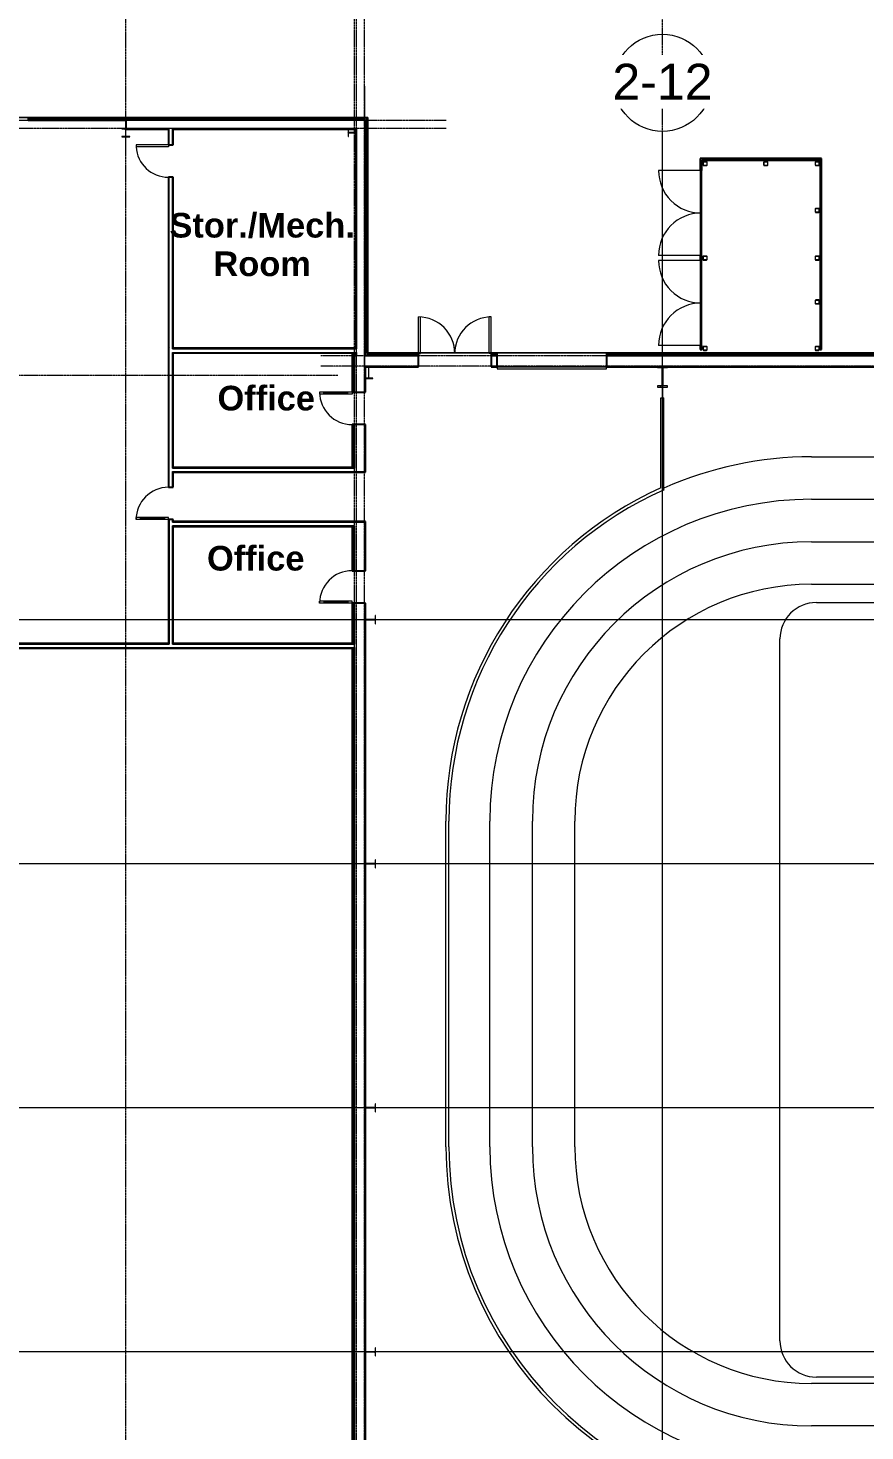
# Model space of a CAD drawing. Header units: inches. Extents: x 21341 to 27231, y -23509 to -20035.
# Drawn here: x 22459 to 23286, y -22187 to -20800 of the extents above; entities that cross this region are included whole.
import ezdxf

# ---------------------------------------------------------------- set-up
doc = ezdxf.new("R2010")
doc.units = ezdxf.units.IN
doc.header["$MEASUREMENT"] = 0
doc.linetypes.add('Grid Line 1_2_', pattern=[0.875, 0.5, -0.125, 0.125, -0.125])
for name, color, linetype, lineweight in [('A-DOOR', 31, 'Continuous', 9), ('A-DOOR-GLAZ', 31, 'Continuous', 15), ('A-FLOR', 192, 'Continuous', 9), ('A-FLOR-HRAL', 11, 'Continuous', 9), ('A-FLOR-OTLN', 90, 'Continuous', 9), ('A-WALL', 113, 'Continuous', 9), ('A-WALL-PATT', 111, 'Continuous', 25), ('C-BLDG-PADS', 91, 'Continuous', 9), ('C-TOPO', 7, 'Continuous', 9), ('EOP-PR', 4, 'Continuous', 9), ('I-WALL', 2, 'Continuous', 9), ('L-SITE-WALL', 31, 'Continuous', 9), ('M-AREA-IDEN', 171, 'Continuous', 9), ('S-BEAM', 12, 'Continuous', 9), ('S-COLS', 52, 'Continuous', 9), ('S-GRID', 1, 'Continuous', 9), ('S-GRID-IDEN', 1, 'Continuous', 9)]:
    doc.layers.add(name, color=color, linetype=linetype, lineweight=lineweight)
doc.styles.add('Arial', font='arial.ttf', dxfattribs={"height": 35.407186})
doc.styles.add('Arial_B_1', font='arialbd.ttf', dxfattribs={"height": 24.354149})
pattern_1 = [(45, (0, 0), (-19.00703, 19.00703), []), (45, (0, 28.8), (-19.00703, 19.00703), [])]
pattern_2 = [(0, (0, 0), (61.44, 15.36), [2.534, -43.546, 2.534, -43.546, -245.76]), (0, (0, 0), (61.44, 15.36), [-92.16, 2.534, -89.626, 2.534, -43.546, -107.52]), (0, (0, 0), (61.44, 15.36), [-230.4, 2.534, -28.186, 2.534, -74.266]), (120, (23.04, 7.68), (-44.02215, 45.528601), [2.534, -43.546, 2.534, -43.546, -245.76]), (120, (23.04, 7.68), (-44.02215, 45.528601), [-92.16, 2.534, -89.626, 2.534, -43.546, -107.52]), (120, (23.04, 7.68), (-44.02215, 45.528601), [-230.4, 2.534, -28.186, 2.534, -74.266]), (240, (30.72, 38.4), (-17.41785, -60.888601), [2.534, -43.546, 2.534, -43.546, -245.76]), (240, (30.72, 38.4), (-17.41785, -60.888601), [-92.16, 2.534, -89.626, 2.534, -43.546, -107.52]), (240, (30.72, 38.4), (-17.41785, -60.888601), [-230.4, 2.534, -28.186, 2.534, -74.266])]
pattern_3 = [(0, (0, 0), (0, 24), []), (90, (0, 0), (-24, 1e-15), [])]
pattern_4 = [(225, (23085.89, -22360.053), (19.00703, -19.00703), []), (225, (23085.89, -22388.853), (19.00703, -19.00703), [])]

# ---------------------------------------------------------------- blocks, each defined once
blk = doc.blocks.new('Single-Glass 1 - 32_ x96_-948363-First Floor Plan')
at = {"layer": 'A-DOOR', "lineweight": 13}
for p, q in [((14, -2.375), (14, -6.375)), ((16, -2.375), (14, -2.375)), ((14, -6.375), (16, -6.375)), ((16, -2.375), (16, -6.375)), ((14, -30.375), (14, -34.375)), ((14, -30.375), (16, -30.375)), ((16, -34.375), (14, -34.375)), ((16, -30.375), (16, -34.375))]:
    blk.add_line(p, q, dxfattribs=at)
at = {"layer": 'A-DOOR'}
for p, q in [((14, -6.375), (14, -30.375)), ((16, -6.375), (16, -30.375))]:
    blk.add_line(p, q, dxfattribs=at)
blk.add_arc((16, -2.375), 32, 180, 270, dxfattribs=at)
at = {"layer": 'A-DOOR-GLAZ'}
blk.add_line((15, -30.375), (15, -6.375), dxfattribs=at)
blk = doc.blocks.new('Single-Flush - 32_ x 84_-489871-First Floor Plan')
at = {"layer": 'A-DOOR', "lineweight": 13}
for p, q in [((14, 2.4), (14, 34.4)), ((16, 34.4), (14, 34.4)), ((16, 2.4), (16, 34.4)), ((16, 2.4), (14, 2.4))]:
    blk.add_line(p, q, dxfattribs=at)
at = {"layer": 'A-DOOR'}
blk.add_arc((16, 2.4), 32.1, 93.5759, 180, dxfattribs=at)
blk = doc.blocks.new('Double-Flush - 72_ x 96_-983185-First Floor Plan')
at = {"layer": 'A-DOOR', "lineweight": 13}
for p, q in [((-36, -6.6), (-36, -42.6)), ((-36, -6.6), (-34, -6.6)), ((-34, -6.6), (-34, -42.6)), ((34, -6.6), (34, -42.6)), ((36, -6.6), (34, -6.6)), ((36, -6.6), (36, -42.6)), ((-36, -42.6), (-34, -42.6))]:
    blk.add_line(p, q, dxfattribs=at)
at = {"layer": 'A-DOOR'}
for centre, start, end in [((-36, -6.6), 270, 360), ((36, -6.6), 180, 270)]:
    blk.add_arc(centre, 36, start, end, dxfattribs=at)
blk = doc.blocks.new('overhead door - one-983186-First Floor Plan')
at = {"layer": 'A-DOOR'}
for p, q in [((54, -7), (-54, -7)), ((-54, -7), (-54, -8.75)), ((-54, -8.75), (54, -8.75)), ((54, -8.75), (54, -7))]:
    blk.add_line(p, q, dxfattribs=at)
blk = doc.blocks.new('Top Rail Type - Top Rail_Internal_-939601-First Floor Plan')
at = {"layer": 'A-FLOR-HRAL'}
for p, q in [((24601.9, -21135.1), (24601.9, -21906.1)), ((24604.9, -21135.1), (24604.9, -21906.1)), ((23084.4, -21165.6), (23087.4, -21165.6)), ((23084.4, -21254.6), (23084.4, -21165.6)), ((23087.4, -21256.6), (23087.4, -21165.6)), ((22871.7, -21906.1), (22871.7, -21584.1)), ((22874.8, -21906.1), (22874.8, -21584.1)), ((24243.4, -22264.5), (23233.3, -22264.5)), ((24243.4, -22267.6), (23233.3, -22267.6))]:
    blk.add_line(p, q, dxfattribs=at)
for centre, radius, start, end in [((23233.3, -21584.1), 361.5, 114.3202, 180), ((23233.3, -21584.1), 358.5, 114.0064, 180), ((23233.3, -21906.1), 361.5, 180, 270), ((23233.3, -21906.1), 358.5, 180, 270), ((24243.4, -21906.1), 358.5, 270, 0), ((24243.4, -21906.1), 361.5, 270, 0)]:
    blk.add_arc(centre, radius, start, end, dxfattribs=at)
blk = doc.blocks.new('Single-Glass 1 - 32_ x96_-948364-First Floor Plan')
at = {"layer": 'A-DOOR', "lineweight": 13}
for p, q in [((14, -6.625), (14, -10.625)), ((16, -6.625), (14, -6.625)), ((14, -10.625), (16, -10.625)), ((16, -6.625), (16, -10.625)), ((14, -34.625), (14, -38.625)), ((14, -34.625), (16, -34.625)), ((16, -38.625), (14, -38.625)), ((16, -34.625), (16, -38.625))]:
    blk.add_line(p, q, dxfattribs=at)
at = {"layer": 'A-DOOR'}
for p, q in [((14, -10.625), (14, -34.625)), ((16, -10.625), (16, -34.625))]:
    blk.add_line(p, q, dxfattribs=at)
blk.add_arc((16, -6.625), 32, 180, 270, dxfattribs=at)
at = {"layer": 'A-DOOR-GLAZ'}
blk.add_line((15, -34.625), (15, -10.625), dxfattribs=at)
blk = doc.blocks.new('Single-Glass 1 - 32_ x96_-948365-First Floor Plan')
at = {"layer": 'A-DOOR', "lineweight": 13}
for p, q in [((14, 34.625), (14, 38.625)), ((16, 38.625), (14, 38.625)), ((14, 34.625), (16, 34.625)), ((16, 34.625), (16, 38.625)), ((14, 10.625), (16, 10.625)), ((14, 6.625), (14, 10.625)), ((16, 6.625), (14, 6.625)), ((16, 6.625), (16, 10.625))]:
    blk.add_line(p, q, dxfattribs=at)
at = {"layer": 'A-DOOR'}
for p, q in [((14, 10.625), (14, 34.625)), ((16, 10.625), (16, 34.625))]:
    blk.add_line(p, q, dxfattribs=at)
blk.add_arc((16, 6.625), 32, 90, 180, dxfattribs=at)
at = {"layer": 'A-DOOR-GLAZ'}
blk.add_line((15, 34.625), (15, 10.625), dxfattribs=at)
blk = doc.blocks.new('dumpster door - one-1001559-First Floor Plan')
at = {"layer": 'A-DOOR'}
for p, q in [((-42, 0.5), (42, 0.5)), ((-42, 0), (-42, -42)), ((42, 0), (42, -42)), ((42, -0.5), (-42, -0.5))]:
    blk.add_line(p, q, dxfattribs=at)
for centre, start, end in [((-42, 0), 270, 0), ((42, 0), 180, 270)]:
    blk.add_arc(centre, 42, start, end, dxfattribs=at)
blk = doc.blocks.new('HSS-Hollow Structural Section-Column - HSS4X4X1_4-1001889-First Floor Plan')
at = {"layer": 'S-COLS'}
h = blk.add_hatch(dxfattribs=at)
h.set_pattern_fill('FP_18', color=256, style=0, pattern_type=2)
h.set_pattern_definition([(225, (23127.985, -21116.928), (19.00703, -19.00703), []), (225, (23127.985, -21145.728), (19.00703, -19.00703), [])])
h.paths.add_polyline_path([(1.5, 2), (-1.5, 2), (-1.9, 1.9), (-2, 1.5), (-2, -1.5), (-1.9, -1.9), (-1.5, -2), (1.5, -2), (1.9, -1.9), (2, -1.5), (2, 1.5), (1.9, 1.9)], flags=0)
h.paths.add_polyline_path([(1.5, 1.8), (1.7, 1.7), (1.8, 1.5), (1.7, -1.7), (1.5, -1.8), (-1.7, -1.7), (-1.8, -1.5), (-1.7, 1.7), (-1.5, 1.8)], flags=0)
at = {"layer": 'S-COLS', "lineweight": 15}
for p, q in [((-2, 1.5), (-2, -1.5)), ((-1.8, -1.5), (-1.8, 1.5)), ((1.5, 2), (-1.5, 2)), ((-1.5, 1.8), (1.5, 1.8)), ((1.8, 1.5), (1.8, -1.5)), ((2, -1.5), (2, 1.5)), ((1.5, -1.8), (-1.5, -1.8)), ((-1.5, -2), (1.5, -2))]:
    blk.add_line(p, q, dxfattribs=at)
for centre, radius, start, end in [((-1.5, 1.5), 0.466, 90, 180), ((-1.5, 1.5), 0.233, 90, 180), ((1.5, 1.5), 0.466, 360, 90), ((1.5, 1.5), 0.233, 0, 90), ((-1.5, -1.5), 0.466, 180, 270), ((-1.5, -1.5), 0.233, 180, 270), ((1.5, -1.5), 0.233, 270, 360), ((1.5, -1.5), 0.466, 270, 360)]:
    blk.add_arc(centre, radius, start, end, dxfattribs=at)
blk = doc.blocks.new('HSS-Hollow Structural Section-Column - HSS4X4X1_4-V24-First Floor Plan')
at = {"layer": 'S-COLS', "lineweight": 15}
for p, q in [((-2, 1.534), (-2, -1.534)), ((-1.767, -1.534), (-1.767, 1.534)), ((1.534, 2), (-1.534, 2)), ((-1.534, 1.767), (1.534, 1.767)), ((1.767, 1.534), (1.767, -1.534)), ((2, -1.534), (2, 1.534)), ((1.534, -1.767), (-1.534, -1.767)), ((-1.534, -2), (1.534, -2))]:
    blk.add_line(p, q, dxfattribs=at)
for centre, radius, start, end in [((-1.534, 1.534), 0.466, 90, 180), ((-1.534, 1.534), 0.233, 90, 180), ((1.534, 1.534), 0.466, 360, 90), ((1.534, 1.534), 0.233, 0, 90), ((-1.534, -1.534), 0.466, 180, 270), ((-1.534, -1.534), 0.233, 180, 270), ((1.534, -1.534), 0.233, 270, 360), ((1.534, -1.534), 0.466, 270, 360)]:
    blk.add_arc(centre, radius, start, end, dxfattribs=at)
blk = doc.blocks.new('HSS-Hollow Structural Section-Column - HSS4X4X1_4-V25-First Floor Plan')
at = {"layer": 'S-COLS', "lineweight": 15}
for p, q in [((-2, 1.534), (-2, -1.534)), ((-1.767, -1.534), (-1.767, 1.534)), ((1.534, 2), (-1.534, 2)), ((-1.534, 1.767), (1.534, 1.767)), ((1.767, 1.534), (1.767, -1.534)), ((2, -1.534), (2, 1.534)), ((1.534, -1.767), (-1.534, -1.767)), ((-1.534, -2), (1.534, -2))]:
    blk.add_line(p, q, dxfattribs=at)
for centre, radius, start, end in [((-1.534, 1.534), 0.466, 90, 180), ((-1.534, 1.534), 0.233, 90, 180), ((1.534, 1.534), 0.466, 360, 90), ((1.534, 1.534), 0.233, 0, 90), ((-1.534, -1.534), 0.466, 180, 270), ((-1.534, -1.534), 0.233, 180, 270), ((1.534, -1.534), 0.233, 270, 360), ((1.534, -1.534), 0.466, 270, 360)]:
    blk.add_arc(centre, radius, start, end, dxfattribs=at)
blk = doc.blocks.new('HSS-Hollow Structural Section-Column - HSS4X4X1_4-V26-First Floor Plan')
at = {"layer": 'S-COLS', "lineweight": 15}
for p, q in [((-2, 1.534), (-2, -1.534)), ((-1.767, -1.534), (-1.767, 1.534)), ((1.534, 2), (-1.534, 2)), ((-1.534, 1.767), (1.534, 1.767)), ((1.767, 1.534), (1.767, -1.534)), ((2, -1.534), (2, 1.534)), ((1.534, -1.767), (-1.534, -1.767)), ((-1.534, -2), (1.534, -2))]:
    blk.add_line(p, q, dxfattribs=at)
for centre, radius, start, end in [((-1.534, 1.534), 0.466, 90, 180), ((-1.534, 1.534), 0.233, 90, 180), ((1.534, 1.534), 0.466, 360, 90), ((1.534, 1.534), 0.233, 0, 90), ((-1.534, -1.534), 0.466, 180, 270), ((-1.534, -1.534), 0.233, 180, 270), ((1.534, -1.534), 0.233, 270, 360), ((1.534, -1.534), 0.466, 270, 360)]:
    blk.add_arc(centre, radius, start, end, dxfattribs=at)
blk = doc.blocks.new('HSS-Hollow Structural Section-Column - HSS4X4X1_4-V27-First Floor Plan')
at = {"layer": 'S-COLS', "lineweight": 15}
for p, q in [((-2, 1.534), (-2, -1.534)), ((-1.767, -1.534), (-1.767, 1.534)), ((1.534, 2), (-1.534, 2)), ((-1.534, 1.767), (1.534, 1.767)), ((1.767, 1.534), (1.767, -1.534)), ((2, -1.534), (2, 1.534)), ((1.534, -1.767), (-1.534, -1.767)), ((-1.534, -2), (1.534, -2))]:
    blk.add_line(p, q, dxfattribs=at)
for centre, radius, start, end in [((-1.534, 1.534), 0.466, 90, 180), ((-1.534, 1.534), 0.233, 90, 180), ((1.534, 1.534), 0.466, 360, 90), ((1.534, 1.534), 0.233, 0, 90), ((-1.534, -1.534), 0.466, 180, 270), ((-1.534, -1.534), 0.233, 180, 270), ((1.534, -1.534), 0.233, 270, 360), ((1.534, -1.534), 0.466, 270, 360)]:
    blk.add_arc(centre, radius, start, end, dxfattribs=at)
blk = doc.blocks.new('HSS-Hollow Structural Section-Column - HSS4X4X1_4-V28-First Floor Plan')
at = {"layer": 'S-COLS'}
h = blk.add_hatch(dxfattribs=at)
h.set_pattern_fill('FP_19', color=256, style=0, pattern_type=2)
h.set_pattern_definition([(225, (23238.985, -20934.178), (19.00703, -19.00703), []), (225, (23238.985, -20962.978), (19.00703, -19.00703), [])])
h.paths.add_polyline_path([(1.5, 2), (-1.5, 2), (-1.9, 1.9), (-2, 1.5), (-2, -1.5), (-1.9, -1.9), (-1.5, -2), (1.5, -2), (1.9, -1.9), (2, -1.5), (2, 1.5), (1.9, 1.9)], flags=0)
h.paths.add_polyline_path([(1.5, 1.8), (1.7, 1.7), (1.8, 1.5), (1.7, -1.7), (1.5, -1.8), (-1.7, -1.7), (-1.8, -1.5), (-1.7, 1.7), (-1.5, 1.8)], flags=0)
at = {"layer": 'S-COLS', "lineweight": 15}
for p, q in [((-2, 1.5), (-2, -1.5)), ((-1.8, -1.5), (-1.8, 1.5)), ((1.5, 2), (-1.5, 2)), ((-1.5, 1.8), (1.5, 1.8)), ((1.8, 1.5), (1.8, -1.5)), ((2, -1.5), (2, 1.5)), ((1.5, -1.8), (-1.5, -1.8)), ((-1.5, -2), (1.5, -2))]:
    blk.add_line(p, q, dxfattribs=at)
for centre, radius, start, end in [((-1.5, 1.5), 0.466, 90, 180), ((-1.5, 1.5), 0.233, 90, 180), ((1.5, 1.5), 0.466, 360, 90), ((1.5, 1.5), 0.233, 0, 90), ((-1.5, -1.5), 0.466, 180, 270), ((-1.5, -1.5), 0.233, 180, 270), ((1.5, -1.5), 0.233, 270, 360), ((1.5, -1.5), 0.466, 270, 360)]:
    blk.add_arc(centre, radius, start, end, dxfattribs=at)
blk = doc.blocks.new('HSS-Hollow Structural Section-Column - HSS4X4X1_4-V29-First Floor Plan')
at = {"layer": 'S-COLS', "lineweight": 15}
for p, q in [((-2, 1.534), (-2, -1.534)), ((-1.767, -1.534), (-1.767, 1.534)), ((1.534, 2), (-1.534, 2)), ((-1.534, 1.767), (1.534, 1.767)), ((1.767, 1.534), (1.767, -1.534)), ((2, -1.534), (2, 1.534)), ((1.534, -1.767), (-1.534, -1.767)), ((-1.534, -2), (1.534, -2))]:
    blk.add_line(p, q, dxfattribs=at)
for centre, radius, start, end in [((-1.534, 1.534), 0.466, 90, 180), ((-1.534, 1.534), 0.233, 90, 180), ((1.534, 1.534), 0.466, 360, 90), ((1.534, 1.534), 0.233, 0, 90), ((-1.534, -1.534), 0.466, 180, 270), ((-1.534, -1.534), 0.233, 180, 270), ((1.534, -1.534), 0.233, 270, 360), ((1.534, -1.534), 0.466, 270, 360)]:
    blk.add_arc(centre, radius, start, end, dxfattribs=at)
blk = doc.blocks.new('HSS-Hollow Structural Section-Column - HSS4X4X1_4-V30-First Floor Plan')
at = {"layer": 'S-COLS'}
h = blk.add_hatch(dxfattribs=at)
h.set_pattern_fill('FP_20', color=256, style=0, pattern_type=2)
h.set_pattern_definition([(225, (23238.985, -20980.553), (19.00703, -19.00703), []), (225, (23238.985, -21009.353), (19.00703, -19.00703), [])])
h.paths.add_polyline_path([(-1.5, 2), (-1.9, 1.9), (-2, 1.5), (-2, -1.5), (-1.9, -1.9), (-1.5, -2), (1.5, -2), (1.9, -1.9), (2, -1.5), (2, 1.5), (1.9, 1.9), (1.5, 2)], flags=0)
h.paths.add_polyline_path([(-1.5, 1.8), (1.7, 1.7), (1.8, 1.5), (1.7, -1.7), (1.5, -1.8), (-1.7, -1.7), (-1.8, -1.5), (-1.7, 1.7)], flags=0)
at = {"layer": 'S-COLS', "lineweight": 15}
for p, q in [((-2, 1.5), (-2, -1.5)), ((-1.8, -1.5), (-1.8, 1.5)), ((1.5, 2), (-1.5, 2)), ((-1.5, 1.8), (1.5, 1.8)), ((1.8, 1.5), (1.8, -1.5)), ((2, -1.5), (2, 1.5)), ((1.5, -1.8), (-1.5, -1.8)), ((-1.5, -2), (1.5, -2))]:
    blk.add_line(p, q, dxfattribs=at)
for centre, radius, start, end in [((-1.5, 1.5), 0.466, 90, 180), ((-1.5, 1.5), 0.233, 90, 180), ((1.5, 1.5), 0.466, 360, 90), ((1.5, 1.5), 0.233, 0, 90), ((-1.5, -1.5), 0.466, 180, 270), ((-1.5, -1.5), 0.233, 180, 270), ((1.5, -1.5), 0.233, 270, 360), ((1.5, -1.5), 0.466, 270, 360)]:
    blk.add_arc(centre, radius, start, end, dxfattribs=at)
blk = doc.blocks.new('HSS-Hollow Structural Section-Column - HSS4X4X1_4-V31-First Floor Plan')
at = {"layer": 'S-COLS', "lineweight": 15}
for p, q in [((-2, 1.534), (-2, -1.534)), ((-1.767, -1.534), (-1.767, 1.534)), ((1.534, 2), (-1.534, 2)), ((-1.534, 1.767), (1.534, 1.767)), ((1.767, 1.534), (1.767, -1.534)), ((2, -1.534), (2, 1.534)), ((1.534, -1.767), (-1.534, -1.767)), ((-1.534, -2), (1.534, -2))]:
    blk.add_line(p, q, dxfattribs=at)
for centre, radius, start, end in [((-1.534, 1.534), 0.466, 90, 180), ((-1.534, 1.534), 0.233, 90, 180), ((1.534, 1.534), 0.466, 360, 90), ((1.534, 1.534), 0.233, 0, 90), ((-1.534, -1.534), 0.466, 180, 270), ((-1.534, -1.534), 0.233, 180, 270), ((1.534, -1.534), 0.233, 270, 360), ((1.534, -1.534), 0.466, 270, 360)]:
    blk.add_arc(centre, radius, start, end, dxfattribs=at)
blk = doc.blocks.new('columns and girder2 - one-V40-First Floor Plan')
at = {"layer": 'S-BEAM'}
h = blk.add_hatch(dxfattribs=at)
h.set_pattern_fill('FP_30', color=256, style=0, pattern_type=2)
h.set_pattern_definition(pattern_4)
h.paths.add_polyline_path([(5, -0.5), (-5, -0.5), (-5, -2), (5, -2)], flags=0)
h.paths.add_polyline_path([(-5, -20), (-5, -21.5), (5, -21.5), (5, -20)], flags=0)
h.paths.add_polyline_path([(5, -1204.8), (-5, -1204.8), (-5, -1206.3), (5, -1206.3)], flags=0)
h.paths.add_polyline_path([(5, -1224.3), (-5, -1224.3), (-5, -1225), (5, -1225)], flags=0)
h = blk.add_hatch(dxfattribs=at)
h.set_pattern_fill('FP_30', color=256, style=0, pattern_type=2)
h.set_pattern_definition(pattern_4)
h.paths.add_polyline_path([(0.6, -2), (-0.6, -2), (-0.6, -20), (0.6, -20)], flags=0)
h.paths.add_polyline_path([(-0.6, -1206.3), (-0.6, -1224.3), (0.6, -1224.3), (0.6, -1206.3)], flags=0)
at = {"layer": 'S-BEAM', "lineweight": 15}
for p, q in [((5, -0.5), (-5, -0.5)), ((-5, -0.5), (-5, -2)), ((-5, -2), (5, -2)), ((0.6, -2), (-0.6, -2)), ((-0.6, -2), (-0.6, -20)), ((0.6, -20), (0.6, -2)), ((5, -2), (5, -0.5)), ((5, -20), (-5, -20)), ((-5, -20), (-5, -21.5)), ((-5, -21.5), (5, -21.5)), ((-0.6, -20), (0.6, -20)), ((5, -21.5), (5, -20)), ((5, -1204.8), (-5, -1204.8)), ((-5, -1204.8), (-5, -1206.3)), ((-5, -1206.3), (5, -1206.3)), ((0.6, -1206.3), (-0.6, -1206.3)), ((-0.6, -1206.3), (-0.6, -1224.3)), ((0.6, -1224.3), (0.6, -1206.3)), ((5, -1206.3), (5, -1204.8)), ((5, -1224.3), (-5, -1224.3)), ((-5, -1224.3), (-5, -1225)), ((-0.6, -1224.3), (0.6, -1224.3)), ((5, -1225), (5, -1224.3))]:
    blk.add_line(p, q, dxfattribs=at)
blk = doc.blocks.new('Grid - Grid Head - Circle-14747-First Floor Plan')
at = {"layer": 'S-GRID-IDEN'}
blk.add_circle((0, 0), 0.25, dxfattribs=at)

msp = doc.modelspace()

# ---------------------------------------------------------------- hatches: boundary and pattern name
at = {"layer": 'A-WALL-PATT', "lineweight": 9}
h = msp.add_hatch(dxfattribs=at)
h.set_pattern_fill('FP_15', color=256, style=0, pattern_type=2)
h.set_pattern_definition(pattern_3)
h.paths.add_polyline_path([(22555.26523, -20891.55281), (22792.39023, -20891.55281), (22792.39023, -20890.55281), (22555.26523, -20890.55281)], flags=0)
h = msp.add_hatch(dxfattribs=at)
h.set_pattern_fill('FP_15', color=256, style=0, pattern_type=2)
h.set_pattern_definition(pattern_3)
h.paths.add_polyline_path([(22791.39023, -21123.30281), (22792.39023, -21123.30281), (22792.39023, -20891.55281), (22791.39023, -20891.55281), (22791.39023, -21121.80281)], flags=0)
h = msp.add_hatch(dxfattribs=at)
h.set_pattern_fill('FP_13', color=256, style=0, pattern_type=2)
h.set_pattern_definition(pattern_2)
h.paths.add_polyline_path([(22597.39999, -21408.49031), (22598.02499, -21408.49031), (22598.02499, -21286.17781), (22597.39999, -21286.17781), (22597.39999, -21329.71138)], flags=0)
h.paths.add_polyline_path([(22598.02499, -21254.17781), (22598.02499, -20947.61531), (22597.39999, -20947.61531), (22597.39999, -21254.17781)], flags=0)
h.paths.add_polyline_path([(22597.39999, -20915.61531), (22598.02499, -20915.61531), (22598.02499, -20899.55281), (22597.39999, -20899.55281), (22597.39999, -20900.30281)], flags=0)
h = msp.add_hatch(dxfattribs=at)
h.set_pattern_fill('FP_13', color=256, style=0, pattern_type=2)
h.set_pattern_definition(pattern_2)
h.paths.add_polyline_path([(22602.14999, -21408.49031), (22602.14999, -21292.17781), (22601.52499, -21292.17781), (22601.52499, -21408.49031)], flags=0)
h.paths.add_polyline_path([(22601.52499, -21288.67781), (22602.14999, -21288.67781), (22602.14999, -21286.17781), (22601.52499, -21286.17781)], flags=0)
h.paths.add_polyline_path([(22602.14999, -21254.17781), (22602.14999, -21238.67781), (22601.52499, -21238.67781), (22601.52499, -21254.17781)], flags=0)
h.paths.add_polyline_path([(22601.52499, -21235.17781), (22602.14999, -21235.17781), (22602.14999, -21120.80281), (22601.52499, -21120.80281), (22601.52499, -21174.77638)], flags=0)
h.paths.add_polyline_path([(22601.52499, -21117.30281), (22602.14999, -21117.30281), (22602.14999, -20947.61531), (22601.52499, -20947.61531), (22601.52499, -21019.84138)], flags=0)
h.paths.add_polyline_path([(22602.14999, -20915.61531), (22602.14999, -20899.55281), (22601.52499, -20899.55281), (22601.52499, -20915.61531)], flags=0)
h = msp.add_hatch(dxfattribs=at)
h.set_pattern_fill('FP_13', color=256, style=0, pattern_type=2)
h.set_pattern_definition(pattern_2)
h.paths.add_polyline_path([(22782.64023, -21117.30281), (22783.39023, -21117.30281), (22783.39023, -21116.67781), (22602.14999, -21116.67781), (22602.14999, -21117.30281), (22769.70921, -21117.30281)], flags=0)
h = msp.add_hatch(dxfattribs=at)
h.set_pattern_fill('FP_13', color=256, style=0, pattern_type=2)
h.set_pattern_definition(pattern_2)
h.paths.add_polyline_path([(22602.14999, -21121.42781), (22783.39023, -21121.42781), (22783.39023, -21120.80281), (22602.14999, -21120.80281)], flags=0)
h = msp.add_hatch(dxfattribs=at)
h.set_pattern_fill('FP_15', color=256, style=0, pattern_type=2)
h.set_pattern_definition(pattern_3)
h.paths.add_polyline_path([(22780.39023, -21124.30281), (22783.39023, -21124.30281), (22783.39023, -21123.30281), (22780.39023, -21123.30281)], flags=0)
h.paths.add_polyline_path([(25981.01523, -21124.30281), (25981.01523, -21123.30281), (25968.76523, -21123.30281), (25968.76523, -21124.30281)], flags=0)
h.paths.add_polyline_path([(25810.92321, -21124.30281), (25932.76523, -21124.30281), (25932.76523, -21123.30281), (23030.51523, -21123.30281), (23030.51523, -21124.30281), (25257.97521, -21124.30281)], flags=0)
h.paths.add_polyline_path([(22791.39023, -21124.30281), (22844.51523, -21124.30281), (22844.51523, -21123.30281), (22791.39023, -21123.30281)], flags=0)
h.paths.add_polyline_path([(22922.51523, -21124.30281), (22922.51523, -21123.30281), (22916.51523, -21123.30281), (22916.51523, -21124.30281)], flags=0)
h = msp.add_hatch(dxfattribs=at)
h.set_pattern_fill('FP_15', color=256, style=0, pattern_type=2)
h.set_pattern_definition(pattern_3)
h.paths.add_polyline_path([(22780.39023, -22371.36531), (22781.39023, -22371.36531), (22781.39023, -21413.24031), (22780.39023, -21413.24031), (22780.39023, -22336.78888)], flags=0)
h.paths.add_polyline_path([(22780.39023, -21408.49031), (22781.39023, -21408.49031), (22781.39023, -21368.67781), (22780.39023, -21368.67781), (22780.39023, -21407.17888)], flags=0)
h.paths.add_polyline_path([(22781.39023, -21336.67781), (22781.39023, -21292.80281), (22780.39023, -21292.80281), (22780.39023, -21336.67781)], flags=0)
h.paths.add_polyline_path([(22780.39023, -21234.55281), (22781.39023, -21234.55281), (22781.39023, -21192.17781), (22780.39023, -21192.17781)], flags=0)
h.paths.add_polyline_path([(22780.39023, -21160.17781), (22781.39023, -21160.17781), (22781.39023, -21124.30281), (22780.39023, -21124.30281), (22780.39023, -21136.04263)], flags=0)
h = msp.add_hatch(dxfattribs=at)
h.set_pattern_fill('FP_13', color=256, style=0, pattern_type=2)
h.set_pattern_definition(pattern_2)
h.paths.add_polyline_path([(22781.39023, -21288.67781), (22791.39023, -21288.67781), (22791.39023, -21288.05281), (22602.14999, -21288.05281), (22602.14999, -21288.67781), (22778.89023, -21288.67781)], flags=0)
h = msp.add_hatch(dxfattribs=at)
h.set_pattern_fill('FP_13', color=256, style=0, pattern_type=2)
h.set_pattern_definition(pattern_2)
h.paths.add_polyline_path([(22781.39023, -21292.80281), (22781.39023, -21292.17781), (22602.14999, -21292.17781), (22602.14999, -21292.80281), (22780.39023, -21292.80281)], flags=0)
h = msp.add_hatch(dxfattribs=at)
h.set_pattern_fill('FP_13', color=256, style=0, pattern_type=2)
h.set_pattern_definition(pattern_2)
h.paths.add_polyline_path([(22769.70921, -21409.11531), (22781.39023, -21409.11531), (22781.39023, -21408.49031), (22601.52499, -21408.49031), (22601.52499, -21409.11531)], flags=0)
h.paths.add_polyline_path([(22598.02499, -21409.11531), (22598.02499, -21408.49031), (22069.64023, -21408.49031), (22069.64023, -21409.11531), (22493.23521, -21409.11531)], flags=0)
h = msp.add_hatch(dxfattribs=at)
h.set_pattern_fill('FP_13', color=256, style=0, pattern_type=2)
h.set_pattern_definition(pattern_2)
h.paths.add_polyline_path([(22780.39023, -21413.24031), (22781.39023, -21413.24031), (22781.39023, -21412.61531), (22069.64023, -21412.61531), (22069.64023, -21413.24031), (22778.89023, -21413.24031)], flags=0)
at = {"layer": 'S-COLS'}
h = msp.add_hatch(dxfattribs=at)
h.set_pattern_fill('FP_11', color=256, style=0, pattern_type=2)
h.set_pattern_definition(pattern_1)
h.paths.add_polyline_path([(22559.14023, -20907.80281), (22559.14023, -20907.36922), (22555.97616, -20907.36922), (22555.48726, -20907.16671), (22555.28476, -20906.67781), (22555.28476, -20900.67781), (22555.48726, -20900.18891), (22555.97616, -20899.9864), (22559.14023, -20899.9864), (22559.14023, -20899.55281), (22551.14023, -20899.55281), (22551.14023, -20899.9864), (22554.30429, -20899.9864), (22554.79319, -20900.18891), (22554.99569, -20900.67781), (22554.99569, -20906.67781), (22554.79319, -20907.16671), (22554.30429, -20907.36922), (22551.14023, -20907.36922), (22551.14023, -20907.80281)], flags=0)
h = msp.add_hatch(dxfattribs=at)
h.set_pattern_fill('FP_11', color=256, style=0, pattern_type=2)
h.set_pattern_definition(pattern_1)
h.paths.add_polyline_path([(22782.95663, -20907.55281), (22783.39023, -20907.55281), (22783.39023, -20899.55281), (22782.95663, -20899.55281), (22782.95663, -20902.71687), (22782.75412, -20903.20577), (22782.26523, -20903.40828), (22776.26523, -20903.40828), (22775.77633, -20903.20577), (22775.57382, -20902.71687), (22775.57382, -20899.55281), (22775.14023, -20899.55281), (22775.14023, -20907.55281), (22775.57382, -20907.55281), (22775.57382, -20904.38875), (22775.77633, -20903.89985), (22776.26523, -20903.69734), (22782.26523, -20903.69734), (22782.75412, -20903.89985), (22782.95663, -20904.38875)], flags=0)
h = msp.add_hatch(dxfattribs=at)
h.set_pattern_fill('FP_11', color=256, style=0, pattern_type=2)
h.set_pattern_definition(pattern_1)
h.paths.add_polyline_path([(22799.39023, -21146.80281), (22799.39023, -21146.36922), (22796.22616, -21146.36922), (22795.73726, -21146.16671), (22795.53476, -21145.67781), (22795.53476, -21135.42781), (22795.73726, -21134.93891), (22796.22616, -21134.7364), (22799.39023, -21134.7364), (22799.39023, -21134.30281), (22791.39023, -21134.30281), (22791.39023, -21134.7364), (22794.55429, -21134.7364), (22795.04319, -21134.93891), (22795.24569, -21135.42781), (22795.24569, -21145.67781), (22795.04319, -21146.16671), (22794.55429, -21146.36922), (22791.39023, -21146.36922), (22791.39023, -21146.80281)], flags=0)
h = msp.add_hatch(dxfattribs=at)
h.set_pattern_fill('FP_11', color=256, style=0, pattern_type=2)
h.set_pattern_definition(pattern_1)
h.paths.add_polyline_path([(22801.70663, -21389.05281), (22802.14023, -21389.05281), (22802.14023, -21381.05281), (22801.70663, -21381.05281), (22801.70663, -21384.21687), (22801.50412, -21384.70577), (22801.01523, -21384.90828), (22792.51523, -21384.90828), (22792.02633, -21384.70577), (22791.82382, -21384.21687), (22791.82382, -21381.05281), (22791.39023, -21381.05281), (22791.39023, -21389.05281), (22791.82382, -21389.05281), (22791.82382, -21385.88875), (22792.02633, -21385.39985), (22792.51523, -21385.19734), (22801.01523, -21385.19734), (22801.50412, -21385.39985), (22801.70663, -21385.88875)], flags=0)
h = msp.add_hatch(dxfattribs=at)
h.set_pattern_fill('FP_11', color=256, style=0, pattern_type=2)
h.set_pattern_definition(pattern_1)
h.paths.add_polyline_path([(22801.70663, -21871.55281), (22802.14023, -21871.55281), (22802.14023, -21863.55281), (22801.70663, -21863.55281), (22801.70663, -21866.71687), (22801.50412, -21867.20577), (22801.01523, -21867.40828), (22792.51523, -21867.40828), (22792.02633, -21867.20577), (22791.82382, -21866.71687), (22791.82382, -21863.55281), (22791.39023, -21863.55281), (22791.39023, -21871.55281), (22791.82382, -21871.55281), (22791.82382, -21868.38875), (22792.02633, -21867.89985), (22792.51523, -21867.69734), (22801.01523, -21867.69734), (22801.50412, -21867.89985), (22801.70663, -21868.38875)], flags=0)
h = msp.add_hatch(dxfattribs=at)
h.set_pattern_fill('FP_11', color=256, style=0, pattern_type=2)
h.set_pattern_definition(pattern_1)
h.paths.add_polyline_path([(22791.82382, -22112.80281), (22791.82382, -22109.63875), (22792.02633, -22109.14985), (22792.51523, -22108.94734), (22801.01523, -22108.94734), (22801.50412, -22109.14985), (22801.70663, -22109.63875), (22801.70663, -22112.80281), (22802.14023, -22112.80281), (22802.14023, -22104.80281), (22801.70663, -22104.80281), (22801.70663, -22107.96687), (22801.50412, -22108.45577), (22801.01523, -22108.65828), (22792.51523, -22108.65828), (22792.02633, -22108.45577), (22791.82382, -22107.96687), (22791.82382, -22104.80281), (22791.39023, -22104.80281), (22791.39023, -22112.80281)], flags=0)

# ---------------------------------------------------------------- linework, layer by layer
at = {"layer": 'A-FLOR'}
msp.add_line((23085.89023, -21155.30281), (23085.89023, -21165.59659), dxfattribs=at)
at = {"layer": 'A-FLOR-OTLN'}
for p, q in [((23233.25546, -21224.0601), (24243.39023, -21224.0601)), ((23233.25546, -21266.0601), (24243.39023, -21266.0601)), ((23233.25546, -21308.0601), (24243.39023, -21308.0601)), ((23233.25546, -21350.0601), (24243.39023, -21350.0601)), ((23238.07357, -21368.0601), (23346.15892, -21368.0601)), ((23202.07357, -22097.83441), (23202.07357, -21404.0601)), ((22915.25546, -21906.0601), (22915.25546, -21584.0601)), ((22957.25546, -21906.0601), (22957.25546, -21584.0601)), ((22999.25546, -21906.0601), (22999.25546, -21584.0601)), ((24243.39023, -22140.0601), (23233.25546, -22140.0601)), ((23346.15892, -22133.83441), (23238.07357, -22133.83441)), ((24243.39023, -22182.0601), (23233.25546, -22182.0601))]:
    msp.add_line(p, q, dxfattribs=at)
for centre, radius, start, end in [((23233.25546, -21584.0601), 360, 90, 113.90233812), ((23233.25546, -21584.0601), 318, 90, 180), ((23233.25546, -21584.0601), 276, 90, 180), ((23233.25546, -21584.0601), 234, 90, 180), ((23238.07357, -21404.0601), 36, 90, 180), ((23233.25546, -21906.0601), 318, 180, 270), ((23233.25546, -21906.0601), 276, 180, 270), ((23233.25546, -21906.0601), 234, 180, 270), ((23238.07357, -22097.83441), 36, 180, 270)]:
    msp.add_arc(centre, radius, start, end, dxfattribs=at)
at = {"layer": 'A-WALL', "lineweight": 25}
for p, q in [((22555.20273, -20889.62429), (22458.57773, -20889.62429)), ((22458.57773, -20889.62429), (22458.57773, -20891.19909)), ((22458.57773, -20891.19909), (22555.20273, -20891.19909)), ((22555.20273, -20891.19909), (22555.20273, -20889.62429))]:
    msp.add_line(p, q, dxfattribs=at)
at = {"layer": 'A-WALL'}
for p, q in [((22792.39023, -20890.55281), (22555.26523, -20890.55281)), ((22791.39023, -20891.55281), (22555.26523, -20891.55281)), ((22791.39023, -20891.55281), (22791.39023, -21124.30281)), ((22792.39023, -20890.55281), (22792.39023, -21123.30281)), ((22598.02499, -20899.55281), (22555.26523, -20899.55281)), ((22597.39999, -20899.55281), (22597.39999, -20900.30281)), ((22598.02499, -20915.61531), (22598.02499, -20899.55281)), ((22601.52499, -20915.61531), (22601.52499, -20899.55281)), ((22783.39023, -20899.55281), (22601.52499, -20899.55281)), ((22602.14999, -20900.30281), (22602.14999, -20899.55281)), ((22783.39023, -20899.55281), (22783.39023, -21117.30281)), ((22598.02499, -21254.17781), (22598.02499, -20947.61531)), ((22601.52499, -21117.30281), (22601.52499, -20947.61531)), ((22601.52499, -21117.30281), (22783.39023, -21117.30281)), ((22782.64023, -21116.67781), (22783.39023, -21116.67781)), ((22601.52499, -21235.17781), (22601.52499, -21120.80281)), ((22601.52499, -21120.80281), (22783.39023, -21120.80281)), ((22780.39023, -21123.30281), (22783.39023, -21123.30281)), ((22780.39023, -21123.30281), (22780.39023, -21160.17781)), ((22781.39023, -21124.30281), (22783.39023, -21124.30281)), ((22781.39023, -21124.30281), (22781.39023, -21160.17781)), ((22782.64023, -21121.42781), (22783.39023, -21121.42781)), ((22782.64023, -21123.30281), (22782.64023, -21121.80281)), ((22783.39023, -21120.80281), (22783.39023, -21124.30281)), ((22791.39023, -21124.30281), (22844.51523, -21124.30281)), ((22792.39023, -21123.30281), (22844.51523, -21123.30281)), ((22916.51523, -21123.30281), (22922.51523, -21123.30281)), ((22916.51523, -21124.30281), (22922.51523, -21124.30281)), ((23030.51523, -21123.30281), (25932.76523, -21123.30281)), ((23030.51523, -21124.30281), (25932.76523, -21124.30281)), ((22791.39023, -21134.30281), (22844.51523, -21134.30281)), ((22791.39023, -21134.30281), (22791.39023, -21160.17781)), ((22916.51523, -21134.30281), (22922.51523, -21134.30281)), ((23030.51523, -21134.30281), (25932.76523, -21134.30281)), ((22780.39023, -21192.17781), (22780.39023, -21234.55281)), ((22781.39023, -21192.17781), (22781.39023, -21235.17781)), ((22791.39023, -21192.17781), (22791.39023, -21239.30281)), ((22601.52499, -21235.17781), (22781.39023, -21235.17781)), ((22601.52499, -21254.17781), (22601.52499, -21238.67781)), ((22601.52499, -21238.67781), (22791.39023, -21238.67781)), ((22778.89023, -21234.55281), (22781.39023, -21234.55281)), ((22598.02499, -21286.17781), (22598.02499, -21409.11531)), ((22601.52499, -21288.67781), (22601.52499, -21286.17781)), ((22601.52499, -21288.67781), (22791.39023, -21288.67781)), ((22781.39023, -21292.17781), (22601.52499, -21292.17781)), ((22601.52499, -21409.11531), (22601.52499, -21292.17781)), ((22778.89023, -21292.80281), (22781.39023, -21292.80281)), ((22780.39023, -21292.80281), (22780.39023, -21336.67781)), ((22781.39023, -21292.17781), (22781.39023, -21336.67781)), ((22791.39023, -21288.05281), (22791.39023, -21336.67781)), ((22780.39023, -21368.67781), (22780.39023, -21408.49031)), ((22781.39023, -21368.67781), (22781.39023, -21409.11531)), ((22791.39023, -21368.67781), (22791.39023, -22371.36531)), ((22069.64023, -21409.11531), (22598.02499, -21409.11531)), ((22601.52499, -21409.11531), (22781.39023, -21409.11531)), ((22778.89023, -21408.49031), (22781.39023, -21408.49031)), ((22069.64023, -21412.61531), (22781.39023, -21412.61531)), ((22778.89023, -21413.24031), (22781.39023, -21413.24031)), ((22780.39023, -21413.24031), (22780.39023, -22371.36531)), ((22781.39023, -21412.61531), (22781.39023, -22371.36531))]:
    msp.add_line(p, q, dxfattribs=at)
at = {"layer": 'C-BLDG-PADS'}
for p, q in [((22794.39023, -20888.55281), (22058.64023, -20888.55281)), ((22794.39023, -21121.30281), (22794.39023, -20888.55281)), ((26284.39023, -21121.30281), (22794.39023, -21121.30281))]:
    msp.add_line(p, q, dxfattribs=at)
at = {"layer": 'C-TOPO'}
for p, q in [((22058.63965, -20888.55322), (22794.38965, -20888.55322)), ((22794.38965, -20888.55322), (22794.38965, -21121.30225)), ((22794.38965, -21121.30225), (26211.39551, -21121.30225))]:
    msp.add_line(p, q, dxfattribs=at)
at = {"layer": 'EOP-PR'}
msp.add_line((22791.52499, -21139.82234), (22791.52499, -20857.82234), dxfattribs=at)
at = {"layer": 'I-WALL', "lineweight": 25}
for p, q in [((22597.39999, -20900.30281), (22597.39999, -20915.61531)), ((22602.14999, -20915.61531), (22602.14999, -20900.30281)), ((22597.39999, -20915.61531), (22602.14999, -20915.61531)), ((22597.39999, -20947.61531), (22597.39999, -21254.17781)), ((22602.14999, -20947.61531), (22597.39999, -20947.61531)), ((22602.14999, -21116.67781), (22602.14999, -20947.61531)), ((22782.64023, -21116.67781), (22602.14999, -21116.67781)), ((22602.14999, -21234.55281), (22602.14999, -21121.42781)), ((22602.14999, -21121.42781), (22782.64023, -21121.42781)), ((22778.89023, -21234.55281), (22602.14999, -21234.55281)), ((22602.14999, -21254.17781), (22602.14999, -21239.30281)), ((22602.14999, -21239.30281), (22792.14023, -21239.30281)), ((22792.14023, -21239.30281), (22792.14023, -21234.55281)), ((22597.39999, -21254.17781), (22602.14999, -21254.17781)), ((22597.39999, -21286.17781), (22597.39999, -21408.49031)), ((22602.14999, -21286.17781), (22597.39999, -21286.17781)), ((22602.14999, -21288.05281), (22602.14999, -21286.17781)), ((22778.89023, -21288.05281), (22602.14999, -21288.05281)), ((22602.14999, -21292.80281), (22778.89023, -21292.80281)), ((22602.14999, -21408.49031), (22602.14999, -21292.80281)), ((22597.39999, -21408.49031), (22070.39023, -21408.49031)), ((22778.89023, -21408.49031), (22602.14999, -21408.49031)), ((22070.39023, -21413.24031), (22778.89023, -21413.24031))]:
    msp.add_line(p, q, dxfattribs=at)
at = {"layer": 'L-SITE-WALL', "lineweight": 25}
for p, q in [((22793.89023, -20889.05281), (22555.26523, -20889.05281)), ((22555.26523, -20889.05281), (22555.26523, -20900.30281)), ((22793.89023, -21121.80281), (22793.89023, -20889.05281)), ((22555.26523, -20900.30281), (22597.39999, -20900.30281)), ((22602.14999, -20900.30281), (22782.64023, -20900.30281)), ((22782.64023, -20900.30281), (22782.64023, -21116.67781)), ((23243.23523, -20929.30281), (23123.23523, -20929.30281)), ((23123.23523, -20929.30281), (23123.23523, -20941.05281)), ((23124.73523, -20930.80281), (23241.73523, -20930.80281)), ((23124.73523, -20941.05281), (23124.73523, -20930.80281)), ((23241.73523, -20930.80281), (23241.73523, -21118.05281)), ((23243.23523, -21118.05281), (23243.23523, -20929.30281)), ((23123.23523, -20941.05281), (23124.73523, -20941.05281)), ((23124.73523, -21025.05281), (23123.23523, -21025.05281)), ((23123.23523, -21025.05281), (23123.23523, -21030.05281)), ((23123.23523, -21030.05281), (23124.73523, -21030.05281)), ((23124.73523, -21030.05281), (23124.73523, -21025.05281)), ((23124.73523, -21114.05281), (23123.23523, -21114.05281)), ((23123.23523, -21114.05281), (23123.23523, -21118.05281)), ((23123.23523, -21118.05281), (23124.73523, -21118.05281)), ((23124.73523, -21118.05281), (23124.73523, -21114.05281)), ((23241.73523, -21118.05281), (23243.23523, -21118.05281)), ((22782.64023, -21121.80281), (22778.89023, -21121.80281)), ((22778.89023, -21121.80281), (22778.89023, -21160.17781)), ((22782.64023, -21121.42781), (22782.64023, -21121.80281)), ((22844.51523, -21121.80281), (22793.89023, -21121.80281)), ((22844.51523, -21135.05281), (22844.51523, -21121.80281)), ((22922.51523, -21121.80281), (22916.51523, -21121.80281)), ((22916.51523, -21121.80281), (22916.51523, -21135.05281)), ((22922.51523, -21135.05281), (22922.51523, -21121.80281)), ((25932.76523, -21121.80281), (23030.51523, -21121.80281)), ((23030.51523, -21121.80281), (23030.51523, -21135.05281)), ((22792.14023, -21135.05281), (22844.51523, -21135.05281)), ((22792.14023, -21160.17781), (22792.14023, -21135.05281)), ((22916.51523, -21135.05281), (22922.51523, -21135.05281)), ((23030.51523, -21135.05281), (25932.76523, -21135.05281)), ((22778.89023, -21160.17781), (22792.14023, -21160.17781)), ((22792.14023, -21192.17781), (22778.89023, -21192.17781)), ((22778.89023, -21192.17781), (22778.89023, -21234.55281)), ((22792.14023, -21234.55281), (22792.14023, -21192.17781)), ((22792.14023, -21288.05281), (22778.89023, -21288.05281)), ((22778.89023, -21292.80281), (22778.89023, -21336.67781)), ((22792.14023, -21336.67781), (22792.14023, -21288.05281)), ((22778.89023, -21336.67781), (22792.14023, -21336.67781)), ((22792.14023, -21368.67781), (22778.89023, -21368.67781)), ((22778.89023, -21368.67781), (22778.89023, -21408.49031)), ((22792.14023, -22371.36531), (22792.14023, -21368.67781)), ((22778.89023, -21413.24031), (22778.89023, -22371.36531))]:
    msp.add_line(p, q, dxfattribs=at)
at = {"layer": 'S-COLS', "lineweight": 15}
for p, q in [((22559.14023, -20899.55281), (22551.14023, -20899.55281)), ((22551.14023, -20899.55281), (22551.14023, -20899.9864)), ((22551.14023, -20899.9864), (22554.30429, -20899.9864)), ((22554.30429, -20907.36922), (22551.14023, -20907.36922)), ((22551.14023, -20907.36922), (22551.14023, -20907.80281)), ((22551.14023, -20907.80281), (22559.14023, -20907.80281)), ((22554.99569, -20900.67781), (22554.99569, -20906.67781)), ((22555.28476, -20906.67781), (22555.28476, -20900.67781)), ((22555.97616, -20899.9864), (22559.14023, -20899.9864)), ((22559.14023, -20907.36922), (22555.97616, -20907.36922)), ((22559.14023, -20899.9864), (22559.14023, -20899.55281)), ((22559.14023, -20907.80281), (22559.14023, -20907.36922)), ((22775.57382, -20899.55281), (22775.14023, -20899.55281)), ((22775.14023, -20899.55281), (22775.14023, -20907.55281)), ((22775.14023, -20907.55281), (22775.57382, -20907.55281)), ((22775.57382, -20902.71687), (22775.57382, -20899.55281)), ((22775.57382, -20907.55281), (22775.57382, -20904.38875)), ((22782.26523, -20903.40828), (22776.26523, -20903.40828)), ((22776.26523, -20903.69734), (22782.26523, -20903.69734)), ((22783.39023, -20899.55281), (22782.95663, -20899.55281)), ((22782.95663, -20899.55281), (22782.95663, -20902.71687)), ((22782.95663, -20904.38875), (22782.95663, -20907.55281)), ((22782.95663, -20907.55281), (22783.39023, -20907.55281)), ((22783.39023, -20907.55281), (22783.39023, -20899.55281)), ((22799.39023, -21134.30281), (22791.39023, -21134.30281)), ((22791.39023, -21134.30281), (22791.39023, -21134.7364)), ((22791.39023, -21134.7364), (22794.55429, -21134.7364)), ((22794.55429, -21146.36922), (22791.39023, -21146.36922)), ((22791.39023, -21146.36922), (22791.39023, -21146.80281)), ((22791.39023, -21146.80281), (22799.39023, -21146.80281)), ((22795.24569, -21135.42781), (22795.24569, -21145.67781)), ((22795.53476, -21145.67781), (22795.53476, -21135.42781)), ((22796.22616, -21134.7364), (22799.39023, -21134.7364)), ((22799.39023, -21146.36922), (22796.22616, -21146.36922)), ((22799.39023, -21134.7364), (22799.39023, -21134.30281)), ((22799.39023, -21146.80281), (22799.39023, -21146.36922)), ((22791.82382, -21381.05281), (22791.39023, -21381.05281)), ((22791.39023, -21381.05281), (22791.39023, -21389.05281)), ((22791.82382, -21384.21687), (22791.82382, -21381.05281)), ((22802.14023, -21381.05281), (22801.70663, -21381.05281)), ((22801.70663, -21381.05281), (22801.70663, -21384.21687)), ((22802.14023, -21389.05281), (22802.14023, -21381.05281)), ((22791.39023, -21389.05281), (22791.82382, -21389.05281)), ((22791.82382, -21389.05281), (22791.82382, -21385.88875)), ((22801.01523, -21384.90828), (22792.51523, -21384.90828)), ((22792.51523, -21385.19734), (22801.01523, -21385.19734)), ((22801.70663, -21385.88875), (22801.70663, -21389.05281)), ((22801.70663, -21389.05281), (22802.14023, -21389.05281)), ((22791.82382, -21622.30281), (22791.39023, -21622.30281)), ((22791.39023, -21622.30281), (22791.39023, -21630.30281)), ((22791.39023, -21630.30281), (22791.82382, -21630.30281)), ((22791.82382, -21625.46687), (22791.82382, -21622.30281)), ((22791.82382, -21630.30281), (22791.82382, -21627.13875)), ((22801.01523, -21626.15828), (22792.51523, -21626.15828)), ((22792.51523, -21626.44734), (22801.01523, -21626.44734)), ((22802.14023, -21622.30281), (22801.70663, -21622.30281)), ((22801.70663, -21622.30281), (22801.70663, -21625.46687)), ((22801.70663, -21627.13875), (22801.70663, -21630.30281)), ((22801.70663, -21630.30281), (22802.14023, -21630.30281)), ((22802.14023, -21630.30281), (22802.14023, -21622.30281)), ((22791.82382, -21863.55281), (22791.39023, -21863.55281)), ((22791.39023, -21863.55281), (22791.39023, -21871.55281)), ((22791.82382, -21866.71687), (22791.82382, -21863.55281)), ((22791.82382, -21871.55281), (22791.82382, -21868.38875)), ((22801.01523, -21867.40828), (22792.51523, -21867.40828)), ((22792.51523, -21867.69734), (22801.01523, -21867.69734)), ((22802.14023, -21863.55281), (22801.70663, -21863.55281)), ((22801.70663, -21863.55281), (22801.70663, -21866.71687)), ((22801.70663, -21868.38875), (22801.70663, -21871.55281)), ((22802.14023, -21871.55281), (22802.14023, -21863.55281)), ((22791.39023, -21871.55281), (22791.82382, -21871.55281)), ((22801.70663, -21871.55281), (22802.14023, -21871.55281)), ((22791.82382, -22104.80281), (22791.39023, -22104.80281)), ((22791.39023, -22104.80281), (22791.39023, -22112.80281)), ((22791.82382, -22107.96687), (22791.82382, -22104.80281)), ((22802.14023, -22104.80281), (22801.70663, -22104.80281)), ((22801.70663, -22104.80281), (22801.70663, -22107.96687)), ((22802.14023, -22112.80281), (22802.14023, -22104.80281)), ((22791.39023, -22112.80281), (22791.82382, -22112.80281)), ((22791.82382, -22112.80281), (22791.82382, -22109.63875)), ((22801.01523, -22108.65828), (22792.51523, -22108.65828)), ((22792.51523, -22108.94734), (22801.01523, -22108.94734)), ((22801.70663, -22109.63875), (22801.70663, -22112.80281)), ((22801.70663, -22112.80281), (22802.14023, -22112.80281))]:
    msp.add_line(p, q, dxfattribs=at)
for centre, start, end in [((22554.30429, -20900.67781), 0, 90), ((22554.30429, -20906.67781), 270, 0), ((22555.97616, -20900.67781), 90, 180), ((22555.97616, -20906.67781), 180, 270), ((22776.26523, -20902.71687), 180, 270), ((22776.26523, -20904.38875), 90, 180), ((22782.26523, -20902.71687), 270, 0), ((22782.26523, -20904.38875), 0, 90), ((22794.55429, -21135.42781), 0, 90), ((22794.55429, -21145.67781), 270, 0), ((22796.22616, -21135.42781), 90, 180), ((22796.22616, -21145.67781), 180, 270), ((22792.51523, -21384.21687), 180, 270), ((22792.51523, -21385.88875), 90, 180), ((22801.01523, -21384.21687), 270, 0), ((22801.01523, -21385.88875), 0, 90), ((22792.51523, -21625.46687), 180, 270), ((22792.51523, -21627.13875), 90, 180), ((22801.01523, -21625.46687), 270, 0), ((22801.01523, -21627.13875), 0, 90), ((22792.51523, -21866.71687), 180, 270), ((22792.51523, -21868.38875), 90, 180), ((22801.01523, -21866.71687), 270, 0), ((22801.01523, -21868.38875), 0, 90), ((22792.51523, -22107.96687), 180, 270), ((22792.51523, -22109.63875), 90, 180), ((22801.01523, -22107.96687), 270, 0), ((22801.01523, -22109.63875), 0, 90)]:
    msp.add_arc(centre, 0.69141, start, end, dxfattribs=at)
at = {"layer": 'S-GRID', "linetype": 'Grid Line 1_2_'}
for p, q in [((22555.14023, -23155.1009), (22555.14023, -20130.84867)), ((22783.39023, -22389.5762), (22783.39023, -20130.84867)), ((22791.39023, -22389.5762), (22791.39023, -20226.84867)), ((23085.89023, -23095.79981), (23085.89023, -20550.05281)), ((22781.39023, -22389.5762), (22781.39023, -20646.05281)), ((22791.39023, -22389.5762), (22791.39023, -20646.05281)), ((22871.85188, -20891.55281), (21567.35909, -20891.55281)), ((22871.85188, -20899.55281), (21471.35909, -20899.55281)), ((23085.89023, -23413.24119), (23085.89023, -20902.42781)), ((27001.46684, -21124.30281), (22748.01523, -21124.30281)), ((22765.01217, -21143.80281), (21471.35909, -21143.80281)), ((27097.46684, -21134.30281), (22748.01523, -21134.30281)), ((26427.34156, -21385.05281), (21471.35909, -21385.05281)), ((27097.46684, -21385.05281), (21928.01523, -21385.05281)), ((26427.34156, -21626.30281), (21471.35909, -21626.30281)), ((27097.46684, -21626.30281), (21928.01523, -21626.30281)), ((26427.34156, -21867.55281), (21471.35909, -21867.55281)), ((27097.46684, -21867.55281), (21928.01523, -21867.55281)), ((26427.34156, -22108.80281), (21471.35909, -22108.80281)), ((27097.46684, -22108.80281), (21928.01523, -22108.80281))]:
    msp.add_line(p, q, dxfattribs=at)

# ---------------------------------------------------------------- block references
at = {"layer": 'A-DOOR'}
for name, p, rotation in [('Single-Flush - 32_ x 84_-489871-First Floor Plan', (22599.77499, -20931.61531), 89.99999999999959), ('dumpster door - one-1001559-First Floor Plan', (23123.98523, -20983.05281), 270), ('dumpster door - one-1001559-First Floor Plan', (23123.98523, -21072.05281), 270), ('Double-Flush - 72_ x 96_-983185-First Floor Plan', (22880.51523, -21128.42781), 180), ('Single-Glass 1 - 32_ x96_-948365-First Floor Plan', (22785.51523, -21176.17781), 90), ('Single-Glass 1 - 32_ x96_-948363-First Floor Plan', (22599.77499, -21270.17781), 269.9999999999996), ('Single-Glass 1 - 32_ x96_-948364-First Floor Plan', (22785.51523, -21352.67781), 270)]:
    msp.add_blockref(name, p, dxfattribs=dict(at, rotation=rotation))
msp.add_blockref('overhead door - one-983186-First Floor Plan', (22976.51523, -21128.42781), dxfattribs=at)
at = {"layer": 'A-FLOR-HRAL'}
msp.add_blockref('Top Rail Type - Top Rail_Internal_-939601-First Floor Plan', (0, 0), dxfattribs=at)
at = {"layer": 'S-BEAM', "rotation": 180}
msp.add_blockref('columns and girder2 - one-V40-First Floor Plan', (23085.89023, -22360.05281), dxfattribs=at)
at = {"layer": 'S-COLS', "rotation": 180}
for name, p in [('HSS-Hollow Structural Section-Column - HSS4X4X1_4-V27-First Floor Plan', (23127.98523, -20934.17781)), ('HSS-Hollow Structural Section-Column - HSS4X4X1_4-V31-First Floor Plan', (23187.98523, -20934.17781)), ('HSS-Hollow Structural Section-Column - HSS4X4X1_4-V28-First Floor Plan', (23238.98523, -20934.17781)), ('HSS-Hollow Structural Section-Column - HSS4X4X1_4-V30-First Floor Plan', (23238.98523, -20980.55281)), ('HSS-Hollow Structural Section-Column - HSS4X4X1_4-V25-First Floor Plan', (23127.98523, -21027.55281)), ('HSS-Hollow Structural Section-Column - HSS4X4X1_4-V26-First Floor Plan', (23238.98523, -21027.55281)), ('HSS-Hollow Structural Section-Column - HSS4X4X1_4-V29-First Floor Plan', (23238.98523, -21070.92781)), ('HSS-Hollow Structural Section-Column - HSS4X4X1_4-1001889-First Floor Plan', (23127.98523, -21116.92781)), ('HSS-Hollow Structural Section-Column - HSS4X4X1_4-V24-First Floor Plan', (23238.98523, -21116.92781))]:
    msp.add_blockref(name, p, dxfattribs=at)
at = {"layer": 'S-GRID-IDEN', "xscale": 191.9999999999999, "yscale": 191.9999999999999, "zscale": 191.9999999999999}
msp.add_blockref('Grid - Grid Head - Circle-14747-First Floor Plan', (23085.89023, -20854.42781), dxfattribs=at)

# ---------------------------------------------------------------- texts
at = {"layer": 'M-AREA-IDEN', "attachment_point": 2, "line_spacing_factor": 0.938532, "style": 'Arial_B_1'}
for s, insert, char_height, width in [('Stor./Mech.\\PRoom', (22690.06673, -20982.95169), 24.3541488, 212.544), ('Office', (22694.06863, -21153.84511), 24.354149, 112.032), ('Office', (22683.69589, -21312.13177), 24.354149, 112.032)]:
    msp.add_mtext(s, dxfattribs=dict(at, insert=insert, char_height=char_height, width=width))

# ---------------------------------------------------------------- next in the draw order: texts
at = {"layer": 'S-GRID-IDEN', "insert": (23085.881, -20835.55407), "char_height": 35.407186, "width": 117.936, "attachment_point": 2, "line_spacing_factor": 0.938532, "style": 'Arial', "bg_fill": 3, "box_fill_scale": 1.25, "bg_fill_color": 0, "bg_fill_transparency": 0}
msp.add_mtext('2-12', dxfattribs=at)

doc.saveas('drawing.dxf')
